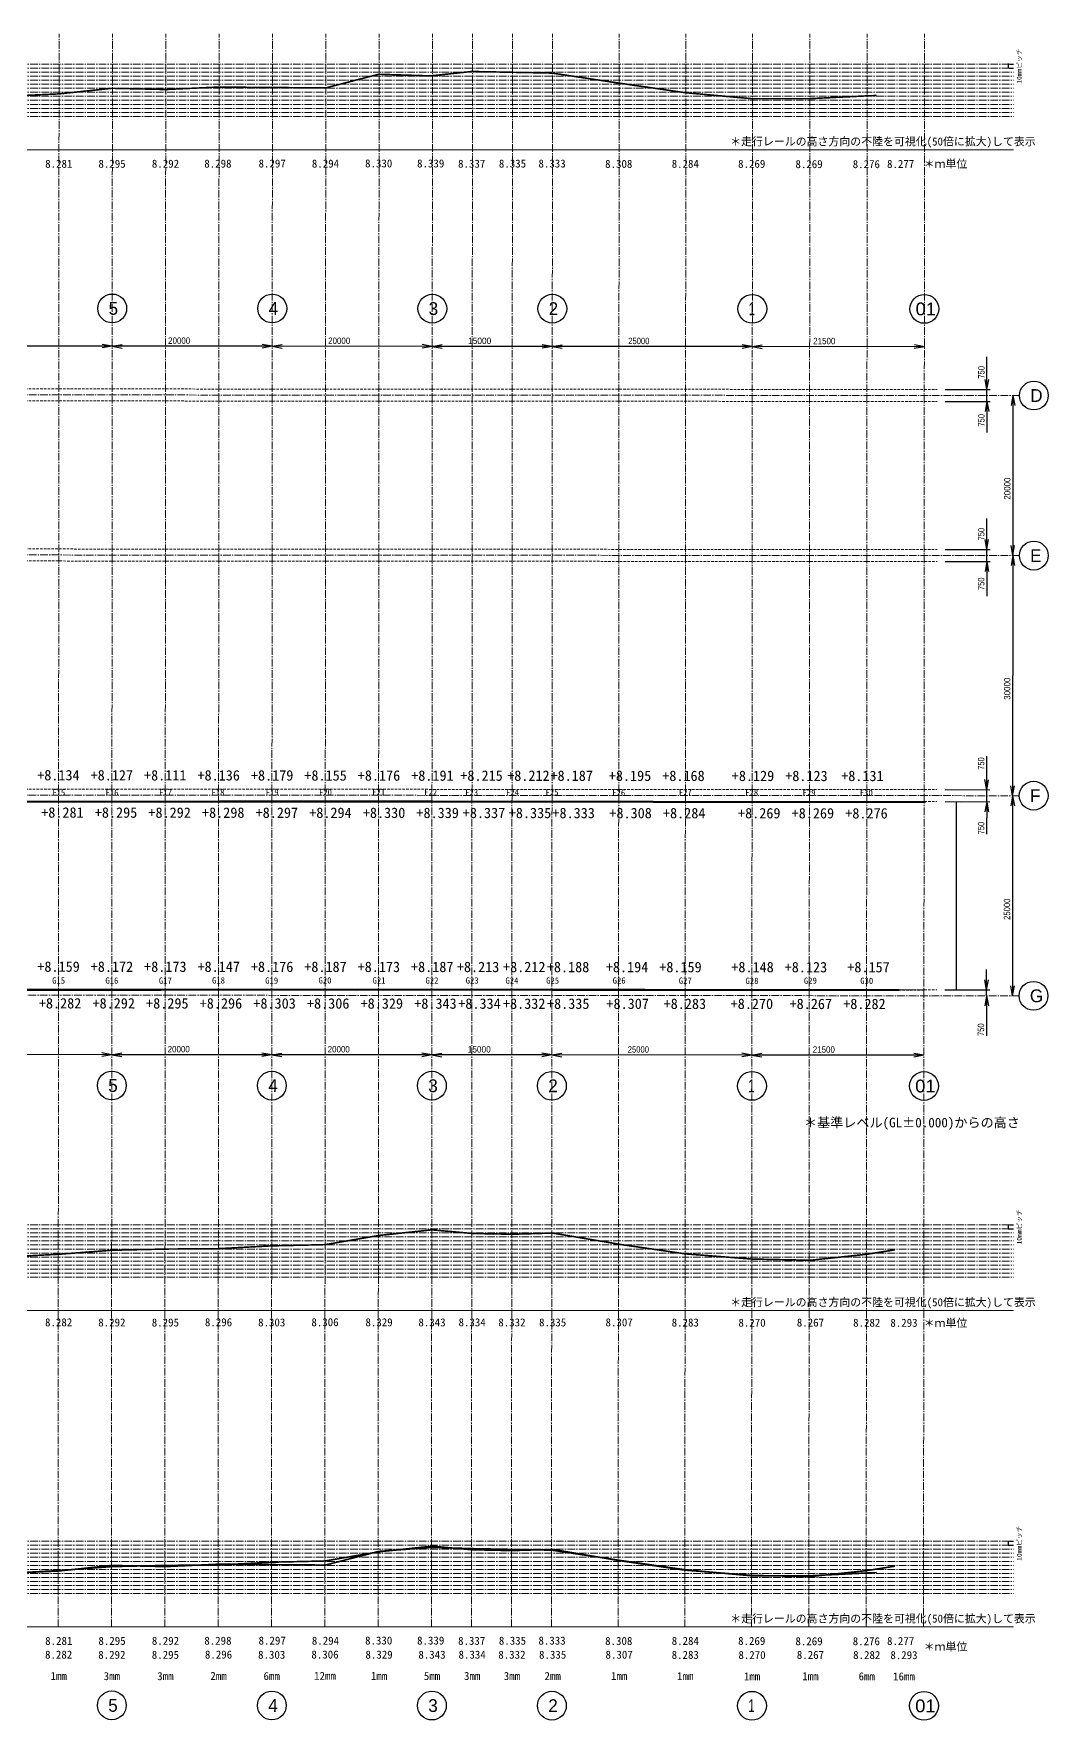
# Model space of a CAD drawing. Header units: millimetres. Extents: x -1487388 to 1863726, y -1887513 to 1367480.
# Drawn here: x 90223 to 217024, y -494173 to -283455 of the extents above; entities that cross this region are included whole.
import ezdxf
from ezdxf.enums import TextEntityAlignment as Align

# ---------------------------------------------------------------- set-up
doc = ezdxf.new("R2010")
doc.units = ezdxf.units.MM
doc.header["$LTSCALE"] = 50
doc.header["$PDMODE"] = 35
doc.header["$PDSIZE"] = -0.15
doc.linetypes.add('CENTER', pattern=[9.525, 6.35, -3.175])
doc.linetypes.add('CENTER2', pattern=[28.575, 19.05, -3.175, 3.175, -3.175])
for name, color, linetype in [('Fレール', 30, 'Continuous'), ('Gレール', 140, 'Continuous'), ('ガーダレベル', 200, 'Continuous'), ('レール芯', 2, 'CENTER'), ('作業レイヤ1', 7, 'Continuous'), ('単点', 3, 'Continuous'), ('実測_右レール', 5, 'Continuous'), ('実測_左レール', 1, 'Continuous'), ('寸法', 7, 'Continuous'), ('文字', 7, 'Continuous'), ('独立標高点', 8, 'Continuous'), ('通り芯', 7, 'Continuous')]:
    doc.layers.add(name, color=color, linetype=linetype)
doc.layers.add('一点鎖線', color=6, linetype='CENTER', lineweight=20)
doc.layers.add('注釈', color=9, linetype='Continuous', lineweight=25)
doc.styles.add('MSゴシック', font='')
doc.styles.get("Standard").update_dxf_attribs({"font": 'MS UI Gothic.ttf'})
doc.styles.add('ＭＳ ゴシック', font='')
doc.styles.get('MSゴシック').set_extended_font_data('MS Gothic')
doc.styles.get('ＭＳ ゴシック').set_extended_font_data('MS Gothic')
doc.dimstyles.new('DIM_1200_MSゴシック', dxfattribs={"dimtxt": 1200, "dimasz": 30, "dimexe": 600, "dimexo": 600, "dimgap": 480, "dimtad": 1, "dimdec": 0, "dimdsep": 46, "dimtxsty": 'MSゴシック', "dimblk": 'DOT', "dimcen": 0, "dimclrd": 256, "dimclre": 256, "dimclrt": 7, "dimaunit": 1, "dimadec": 3, "dimazin": 0, "dimtfac": 1, "dimtdec": 0, "dimtix": 1, "dimtmove": 2, "dimatfit": 3, "dimldrblk": 'ORIGIN2', "dimfxl": 1, "dimtolj": 1, "dimtzin": 0, "dimarcsym": 0})

# ---------------------------------------------------------------- blocks, each defined once
blk = doc.blocks.new('_Dot')
at = {"color": 0, "linetype": 'ByBlock', "lineweight": -2}
blk.add_line((-0.5, 0), (-1, 0), dxfattribs=at)
at = {"color": 0, "linetype": 'ByBlock', "const_width": 0.5}
blk.add_lwpolyline([(-0.25, 0, 1), (0.25, 0, 1)], format="xyb", close=True, dxfattribs=at)
blk = doc.blocks.new('*D38')
at = {"layer": 'Defpoints', "color": 0, "transparency": 16777216}
for p in [(211633, -471804), (212072, -471804), (211592, -472306)]:
    blk.add_point(p, dxfattribs=at)
at = {"layer": '文字', "lineweight": -2, "transparency": 16777216}
for p, q in [((212072, -471774), (212072, -471744)), ((212072, -472306), (212072, -471804)), ((212233, -471804), (212672, -471804)), ((212072, -472336), (212072, -472366)), ((212192, -472306), (212672, -472306))]:
    blk.add_line(p, q, dxfattribs=at)
at = {"layer": '文字', "lineweight": -2, "transparency": 16777216, "xscale": 30, "yscale": 30, "zscale": 30}
for p, rotation in [((212072, -471804), 270), ((212072, -472306), 90)]:
    blk.add_blockref('_Dot', p, dxfattribs=dict(at, rotation=rotation))
at = {"layer": '文字', "color": 7, "transparency": 16777216, "insert": (213431, -472055), "char_height": 600, "attachment_point": 5, "rotation": 90, "style": 'MSゴシック'}
blk.add_mtext('\\A1;10mmピッチ', dxfattribs=at)
blk = doc.blocks.new('_Origin2')
at = {"color": 0, "linetype": 'ByBlock', "lineweight": -2}
blk.add_line((-0.5, 0), (-1, 0), dxfattribs=at)
for radius in [0.5, 0.25]:
    blk.add_circle((0, 0), radius, dxfattribs=at)
blk = doc.blocks.new('*D155')
at = {"layer": 'Defpoints', "color": 0, "transparency": 16777216}
for p in [(211592, -432783), (211633, -432280), (212072, -432280)]:
    blk.add_point(p, dxfattribs=at)
at = {"layer": '文字', "lineweight": -2, "transparency": 16777216}
for p, q in [((212072, -432250), (212072, -432220)), ((212072, -432783), (212072, -432280)), ((212072, -432813), (212072, -432843)), ((212192, -432783), (212672, -432783)), ((212233, -432280), (212672, -432280))]:
    blk.add_line(p, q, dxfattribs=at)
at = {"layer": '文字', "lineweight": -2, "transparency": 16777216, "xscale": 30, "yscale": 30, "zscale": 30}
for p, rotation in [((212072, -432280), 270), ((212072, -432783), 90)]:
    blk.add_blockref('_Dot', p, dxfattribs=dict(at, rotation=rotation))
at = {"layer": '文字', "color": 7, "transparency": 16777216, "insert": (213431, -432531), "char_height": 600, "attachment_point": 5, "rotation": 90, "style": 'MSゴシック'}
blk.add_mtext('\\A1;10mmピッチ', dxfattribs=at)
blk = doc.blocks.new('*D156')
at = {"layer": 'Defpoints', "color": 0, "transparency": 16777216}
for p in [(211592, -287754), (211633, -287252), (212072, -287252)]:
    blk.add_point(p, dxfattribs=at)
at = {"layer": '文字', "lineweight": -2, "transparency": 16777216}
for p, q in [((212072, -287222), (212072, -287192)), ((212072, -287754), (212072, -287252)), ((212072, -287784), (212072, -287814)), ((212192, -287754), (212672, -287754)), ((212233, -287252), (212672, -287252))]:
    blk.add_line(p, q, dxfattribs=at)
at = {"layer": '文字', "lineweight": -2, "transparency": 16777216, "xscale": 30, "yscale": 30, "zscale": 30}
for p, rotation in [((212072, -287252), 270), ((212072, -287754), 90)]:
    blk.add_blockref('_Dot', p, dxfattribs=dict(at, rotation=rotation))
at = {"layer": '文字', "color": 7, "transparency": 16777216, "insert": (213431, -287503), "char_height": 600, "attachment_point": 5, "rotation": 90, "style": 'MSゴシック'}
blk.add_mtext('\\A1;10mmピッチ', dxfattribs=at)

msp = doc.modelspace()

# ---------------------------------------------------------------- hatches: boundary and pattern name
at = {"layer": 'Fレール', "transparency": 33554508}
h = msp.add_hatch(color=256, dxfattribs=at)
h.dxf.hatch_style = 1
h.paths.add_polyline_path([(-5632.6, -379295.3), (61.2, -379303.7), (20045.6, -379338.3), (35007.2, -379359.3), (47432.3, -379364.5), (59135.1, -379388.2), (66302.7, -379403.4), (76899.2, -379418.9), (84060.7, -379423.9), (92530.8, -379436.5), (99894.7, -379433.4), (105088.5, -379422.2), (113451.4, -379414.6), (121342.5, -379409), (128358.8, -379415), (140052.8, -379412.6), (146574.7, -379427.5), (151047.4, -379432.8), (157029.2, -379439.4), (167661.3, -379453), (173307.5, -379466.7), (180871.7, -379473.7), (193065.4, -379489.5), (201466.1, -379478.4), (201466.9, -379418.6), (193065.2, -379429.5), (180871.8, -379413.7), (173307.6, -379406.7), (167661.5, -379393), (157029.3, -379379.4), (151047.5, -379372.8), (146574.8, -379367.5), (140052.9, -379352.6), (128358.8, -379355), (121342.5, -379349), (113451.3, -379354.6), (105088.4, -379362.2), (99894.6, -379373.4), (92530.9, -379376.5), (84060.8, -379363.9), (76899.3, -379358.9), (66302.8, -379343.4), (59135.2, -379328.2), (47432.4, -379304.5), (35007.2, -379299.3), (20045.6, -379278.3), (61.3, -379243.7), (-5632.6, -379235.3)])
at = {"layer": 'Gレール', "transparency": 33554508}
h = msp.add_hatch(color=256, dxfattribs=at)
h.dxf.hatch_style = 1
h.paths.add_polyline_path([(-5632.6, -402810.6), (2662.9, -402824.7), (19858.3, -402848.6), (33031.4, -402871.9), (48610.8, -402884.2), (61503.3, -402911.5), (68570.5, -402923.7), (79727.8, -402922.4), (89118.5, -402939.2), (106168.6, -402943.4), (120047.4, -402932), (130544.3, -402937.9), (140032, -402931.5), (155056.4, -402945.1), (166604.8, -402947), (180048.2, -402976.9), (198385.7, -402969.7), (198385.7, -402909.7), (180048.2, -402916.9), (166604.9, -402887), (155056.4, -402885.1), (140032, -402871.5), (130544.3, -402877.9), (120047.4, -402872), (106168.6, -402883.4), (89118.5, -402879.2), (79727.8, -402862.4), (68570.6, -402863.7), (61503.4, -402851.5), (48610.9, -402824.2), (33031.5, -402811.9), (19858.4, -402788.6), (2663, -402764.7), (-5632.6, -402750.6)])

# ---------------------------------------------------------------- linework, layer by layer
at = {"layer": 'Fレール'}
msp.add_lwpolyline([(84060.7, -379423.9), (92530.8, -379436.5), (99894.7, -379433.4), (105088.5, -379422.2), (113451.4, -379414.6), (121342.5, -379409), (128358.8, -379415), (140052.8, -379412.6), (146574.7, -379427.5), (151047.4, -379432.8), (157029.2, -379439.4), (167661.3, -379453), (173307.5, -379466.7), (180871.7, -379473.7), (193065.4, -379489.5), (201466.1, -379478.4), (201466.9, -379418.6), (193065.2, -379429.5), (180871.8, -379413.7), (173307.6, -379406.7), (167661.5, -379393), (157029.3, -379379.4), (151047.5, -379372.8), (146574.8, -379367.5), (140052.9, -379352.6), (128358.8, -379355), (121342.5, -379349), (113451.3, -379354.6), (105088.4, -379362.2), (99894.6, -379373.4), (92530.9, -379376.5), (84060.8, -379363.9)], dxfattribs=at)
at = {"layer": 'Gレール'}
msp.add_lwpolyline([(89118.5, -402939.2), (106168.6, -402943.4), (120047.4, -402932), (130544.3, -402937.9), (140032, -402931.5), (155056.4, -402945.1), (166604.8, -402947), (180048.2, -402976.9), (198385.7, -402969.7), (198385.7, -402909.7), (180048.2, -402916.9), (166604.9, -402887), (155056.4, -402885.1), (140032, -402871.5), (130544.3, -402877.9), (120047.4, -402872), (106168.6, -402883.4), (89118.5, -402879.2)], dxfattribs=at)
at = {"layer": 'レール芯'}
for points in [[(201703.2, -379448.2), (193065.3, -379459.5), (180871.8, -379443.7), (173307.6, -379436.7), (167661.4, -379423), (157029.2, -379409.4), (151047.5, -379402.8), (146574.8, -379397.5), (140052.8, -379382.6), (128358.8, -379385), (121342.5, -379379), (113451.3, -379384.6), (105088.5, -379392.2), (99894.6, -379403.4), (92530.8, -379406.5), (84060.7, -379393.9), (76899.3, -379388.9), (66302.8, -379373.4), (59135.2, -379358.2), (47432.4, -379334.5), (35007.2, -379329.3), (20045.6, -379308.3), (61.3, -379273.7), (-5632.6, -379265.3)], [(201484.9, -402938.5), (180048.2, -402946.9), (166604.8, -402917), (155056.4, -402915.1), (140032, -402901.5), (130544.3, -402907.9), (120047.4, -402902), (106168.6, -402913.4), (89118.5, -402909.2), (79727.8, -402892.4), (68570.5, -402893.7), (61503.3, -402881.5), (48610.9, -402854.2), (33031.4, -402841.9), (19858.4, -402818.6), (2663, -402794.7), (-5632.6, -402780.6)]]:
    msp.add_lwpolyline(points, dxfattribs=at)
at = {"layer": '一点鎖線'}
for p, q in [((-269968.3, -327605.9), (203140, -327900.2)), ((-269969.2, -329105.9), (203139, -329400.2)), ((-270940.6, -347605.3), (203127.5, -347900.2)), ((-270877, -349105.4), (203126.6, -349400.2)), ((-270895.7, -379105.4), (203107.9, -379400.2)), ((-270894.7, -377605.4), (203108.9, -377900.2)), ((-270910.3, -402605.3), (203093.3, -402900.2))]:
    msp.add_line(p, q, dxfattribs=at)
at = {"layer": '単点', "color": 3, "linetype": 'Continuous', "lineweight": 13}
for centre in [(93357, -379389.2), (100012, -379387.2), (106692, -379380.2), (113245, -379370.2), (120027, -379357.2), (126687, -379369.2), (133338, -379345.2), (139838, -379349.2), (144962, -379382.2), (150062, -379366.2), (155007, -379358.2), (163340, -379402.2), (171660, -379390.2), (179959.7, -379423.3), (187124, -379433.2), (194283, -379432.2), (197187.2, -379436.9), (93337, -402877.2), (99990, -402894.2), (106678, -402899.2), (113319, -402867.2), (119966, -402889.2), (126627, -402863.2), (133382, -402876.2), (140000, -402884.2), (145019, -402876.2), (149991, -402886.2), (155079, -402889.2), (163391, -402882.2), (171654, -402903.2), (179997, -402925.2), (187294, -402906.2), (194336, -402924.2), (197848, -402935.2)]:
    msp.add_circle(centre, 50, dxfattribs=at)
at = {"layer": '実測_右レール', "color": 7, "lineweight": 15}
for p, q in [((-15958.9, -442994.2), (212669.4, -442994.2)), ((-15958.9, -482518), (212669.4, -482518))]:
    msp.add_line(p, q, dxfattribs=at)
at = {"layer": '実測_右レール', "lineweight": 53, "const_width": 200}
for points in [[(86704, -436299.6), (93337, -435949.6), (99990, -435449.6), (106678, -435299.6), (113319, -435249.6), (119966, -434899.6), (126627, -434749.6), (133382, -433599.6), (140000, -432899.6), (145019, -433349.6), (149991, -433449.6), (155079, -433299.6), (163391, -434699.6), (171654, -435899.6), (179997, -436549.6), (187294, -436699.6), (194336, -435949.6), (197848, -435399.6)], [(86704, -475823.4), (93337, -475473.4), (99990, -474973.4), (106678, -474823.4), (113319, -474773.4), (119966, -474423.4), (126627, -474273.4), (133382, -473123.4), (140000, -472423.4), (145019, -472873.4), (149991, -472973.4), (155079, -472823.4), (163391, -474223.4), (171654, -475423.4), (179997, -476073.4), (187294, -476223.4), (194336, -475473.4), (197848, -474923.4)]]:
    msp.add_lwpolyline(points, dxfattribs=at)
at = {"layer": '実測_左レール', "color": 7, "lineweight": 15}
msp.add_line((-15958.9, -297965.8), (212669.4, -297965.8), dxfattribs=at)
at = {"layer": '実測_左レール', "lineweight": 53, "const_width": 200}
for points in [[(86681.8, -291271.8), (93356.8, -290971.8), (100011.8, -290271.8), (106691.8, -290421.8), (113244.8, -290121.8), (120026.8, -290171.8), (126686.8, -290228.7), (133337.8, -288521.8), (139837.8, -288721.8), (144961.8, -288171.8), (150061.8, -288271.8), (155006.8, -288371.8), (163339.8, -289621.8), (171659.8, -290821.8), (179958.8, -291571.8), (187123.8, -291571.8), (194282.8, -291221.8), (195591.8, -291171.8)], [(86681.8, -475823.9), (93356.8, -475523.9), (100011.8, -474823.9), (106691.8, -474973.9), (113244.8, -474673.9), (120026.8, -474723.9), (126686.8, -474780.8), (133337.8, -473073.9), (139941.5, -472574), (144961.8, -472723.9), (150061.8, -472823.9), (155006.8, -472923.9), (163339.8, -474173.9), (171659.8, -475373.9), (179958.8, -476123.9), (187123.8, -476123.9), (194282.8, -475773.9), (195591.8, -475723.9)]]:
    msp.add_lwpolyline(points, dxfattribs=at)
at = {"layer": '寸法'}
for p, q in [((100034.9, -322495.7), (98783.8, -322270.1)), ((100034.9, -322495.7), (101286.2, -322271.7)), ((120034.9, -322508.2), (118783.8, -322282.6)), ((120034.9, -322508.2), (121286.2, -322284.1)), ((140034.9, -322520.6), (138783.8, -322295)), ((140034.9, -322520.6), (141286.2, -322296.6)), ((155034.9, -322529.9), (153783.8, -322304.3)), ((155034.9, -322529.9), (156286.2, -322305.9)), ((180034.9, -322545.5), (178783.8, -322319.9)), ((180034.9, -322545.5), (181286.2, -322321.5)), ((201534.9, -322558.9), (200283.8, -322333.3)), ((100034.9, -322495.7), (80034.9, -322483.3)), ((100034.9, -322495.7), (98783.6, -322719.7)), ((120034.9, -322508.2), (100034.9, -322495.7)), ((100034.9, -322495.7), (101286, -322721.3)), ((120034.9, -322508.2), (118783.6, -322732.2)), ((140034.9, -322520.6), (120034.9, -322508.2)), ((120034.9, -322508.2), (121286, -322733.7)), ((140034.9, -322520.6), (138783.6, -322744.6)), ((155034.9, -322529.9), (140034.9, -322520.6)), ((140034.9, -322520.6), (141286, -322746.2)), ((155034.9, -322529.9), (153783.6, -322753.9)), ((180034.9, -322545.5), (155034.9, -322529.9)), ((155034.9, -322529.9), (156286, -322755.5)), ((180034.9, -322545.5), (178783.5, -322769.5)), ((201534.9, -322558.9), (180034.9, -322545.5)), ((180034.9, -322545.5), (181285.9, -322771.1)), ((201534.9, -322558.9), (200283.5, -322782.9)), ((209358, -327904.1), (209360.5, -323815.3)), ((204156, -327900.9), (209758, -327904.3)), ((209358, -327904.1), (209134, -326652.7)), ((209357.1, -329404.1), (209357.5, -328654.1)), ((209357.5, -328654.1), (209358, -327904.1)), ((209358, -327904.1), (209583.6, -326653)), ((212604.2, -328656.1), (212378.6, -329907.2)), ((212604.2, -328656.1), (212591.8, -348656.1)), ((212604.2, -328656.1), (212828.2, -329907.4)), ((204155, -329400.9), (209757.1, -329404.3)), ((209357.1, -329404.1), (209131.5, -330655.1)), ((209357.1, -329404.1), (209354.7, -333284.7)), ((209357.1, -329404.1), (209581.1, -330655.4)), ((209345.6, -347904.1), (209348, -344036)), ((209345.6, -347904.1), (209121.5, -346652.8)), ((209345.6, -347904.1), (209571.1, -346653)), ((212591.8, -348656.1), (212367.8, -347404.8)), ((212591.8, -348656.1), (212817.4, -347405.1)), ((204142.6, -349400.9), (209744.6, -349404.4)), ((204143.5, -347900.9), (209745.6, -347904.4)), ((209344.6, -349404.1), (209119, -350655.2)), ((209344.6, -349404.1), (209341.9, -353708.6)), ((209344.6, -349404.1), (209345.1, -348654.1)), ((209344.6, -349404.1), (209568.6, -350655.4)), ((209345.1, -348654.1), (209345.6, -347904.1)), ((212591.8, -348656.1), (212366.2, -349907.2)), ((212591.8, -348656.1), (212573.1, -378656.1)), ((212591.8, -348656.1), (212815.8, -349907.5)), ((209326.9, -377904.1), (209329.5, -373706.6)), ((209326.9, -377904.1), (209102.9, -376652.8)), ((209326.9, -377904.1), (209552.5, -376653)), ((204124.9, -377900.9), (209726.9, -377904.4)), ((209326, -379404.1), (209326.4, -378654.1)), ((209326.4, -378654.1), (209326.9, -377904.1)), ((212573.1, -378656.1), (212347.5, -379907.2)), ((212573.1, -378656.1), (212349.1, -377404.8)), ((212573.1, -378656.1), (212557.6, -403656.1)), ((212573.1, -378656.1), (212798.7, -377405.1)), ((212573.1, -378656.1), (212797.1, -379907.5)), ((204123.9, -379400.9), (209726, -379404.4)), ((204723.9, -379401.2), (206120.8, -379402.1)), ((205520.8, -379431.7), (205506.2, -402871.7)), ((209326, -379404.1), (209100.4, -380655.2)), ((209326, -379404.1), (209323.4, -383480.8)), ((209326, -379404.1), (209550, -380655.4)), ((209311.3, -402904.1), (209312.9, -400364.1)), ((209311.3, -402904.1), (209087.3, -401652.7)), ((209311.3, -402904.1), (209087.3, -401652.7)), ((209311.3, -402904.1), (209536.9, -401653)), ((209311.3, -402904.1), (209536.9, -401653)), ((212557.6, -403656.1), (212333.5, -402404.8)), ((212557.6, -403656.1), (212783.1, -402405)), ((204109.3, -402900.8), (209711.3, -402904.3)), ((204709.3, -402901.2), (206106.2, -402902.1)), ((209310.9, -403654.1), (209085.3, -404905.1)), ((209310.9, -403654.1), (209307.8, -408671.1)), ((209310.9, -403654.1), (209309.3, -406194.1)), ((209310.9, -403654.1), (209311.3, -402904.1)), ((209310.9, -403654.1), (209534.9, -404905.4)), ((99979.8, -411017.1), (98728.8, -410791.5)), ((99979.8, -411017.1), (101231.2, -410793)), ((119979.8, -411029.5), (118728.8, -410803.9)), ((119979.8, -411029.5), (121231.2, -410805.5)), ((139979.8, -411041.9), (138728.8, -410816.4)), ((139979.8, -411041.9), (141231.2, -410817.9)), ((154979.8, -411051.3), (153728.8, -410825.7)), ((154979.8, -411051.3), (156231.2, -410827.3)), ((179979.8, -411066.8), (178728.8, -410841.2)), ((179979.8, -411066.8), (181231.2, -410842.8)), ((201479.8, -411080.2), (200228.7, -410854.6)), ((99979.8, -411017.1), (79979.8, -411004.6)), ((99979.8, -411017.1), (98728.5, -411241.1)), ((119979.8, -411029.5), (99979.8, -411017.1)), ((99979.8, -411017.1), (101230.9, -411242.6)), ((119979.8, -411029.5), (118728.5, -411253.5)), ((139979.8, -411041.9), (119979.8, -411029.5)), ((119979.8, -411029.5), (121230.9, -411255.1)), ((139979.8, -411041.9), (138728.5, -411266)), ((154979.8, -411051.3), (139979.8, -411041.9)), ((139979.8, -411041.9), (141230.9, -411267.5)), ((154979.8, -411051.3), (153728.5, -411275.3)), ((179979.8, -411066.8), (154979.8, -411051.3)), ((154979.8, -411051.3), (156230.9, -411276.9)), ((179979.8, -411066.8), (178728.5, -411290.8)), ((201479.8, -411080.2), (179979.8, -411066.8)), ((179979.8, -411066.8), (181230.9, -411292.4)), ((201479.8, -411080.2), (200228.5, -411304.2))]:
    msp.add_line(p, q, dxfattribs=at)
at = {"layer": '注釈', "color": 7}
for centre in [(100037.9, -317773.9), (120037.8, -317786.3), (140037.8, -317798.8), (155037.8, -317808.1), (180037.8, -317823.7), (201537.8, -317837.1), (215224.5, -328657.7), (215212, -348657.8), (215193.3, -378657.8), (215177.8, -403657.7), (99989.6, -414865.5), (119989.6, -414878), (139989.6, -414890.4), (154989.6, -414899.7), (179989.6, -414915.3), (201489.6, -414928.7), (99989.6, -492310.2), (119989.6, -492322.6), (139989.6, -492335.1), (154989.6, -492344.4), (179989.6, -492359.9), (201489.6, -492373.3)]:
    msp.add_circle(centre, 1800, dxfattribs=at)
at = {"layer": '通り芯', "color": 4, "linetype": 'CENTER2', "lineweight": 13}
for p, q in [((93267.4, -482518), (93391.2, -283454.5)), ((106601.4, -482518), (106725.2, -283454.5)), ((113267.4, -482518), (113391.2, -283454.5)), ((126601.4, -482518), (126725.2, -283454.5)), ((133267.4, -482518), (133391.2, -283454.5)), ((144935.4, -482518), (145059.2, -283454.5)), ((149935.4, -482518), (150059.2, -283454.5)), ((163268.4, -482518), (163392.2, -283454.5)), ((171601.4, -482518), (171725.2, -283454.5)), ((187102.4, -482518), (187226.2, -283454.5)), ((194269.4, -482518), (194393.2, -283454.5))]:
    msp.add_line(p, q, dxfattribs=at)
at = {"layer": '通り芯', "color": 8, "linetype": 'CENTER2', "lineweight": 13}
for p, q in [((99935.4, -482518), (100059.2, -283454.5)), ((119935.4, -482518), (120059.2, -283454.5)), ((139935.4, -482518), (140059.2, -283454.5)), ((154935.4, -482518), (155059.2, -283454.5)), ((179935.4, -482518), (180059.2, -283454.5)), ((201435.4, -482518), (201559.2, -283454.5)), ((-276139.7, -328352.1), (213424.5, -328656.6)), ((-276152.1, -348352.1), (213412, -348656.6)), ((-276170.8, -378352.1), (213393.3, -378656.6)), ((-276186.3, -403352), (213377.8, -403656.6))]:
    msp.add_line(p, q, dxfattribs=at)
at = {"layer": '通り芯', "color": 9, "linetype": 'CENTER2', "lineweight": 13}
for p, q in [((-15956.6, -287251.9), (212671.7, -287251.9)), ((-15956.6, -287754.3), (212671.7, -287754.3)), ((-15956.6, -288256.7), (212671.7, -288256.7)), ((-15956.6, -288759.1), (212671.7, -288759.1)), ((-15956.6, -289261.5), (212671.7, -289261.5)), ((-15956.6, -289764), (212671.7, -289764)), ((-15956.6, -290266.4), (212671.7, -290266.4)), ((-15956.6, -290768.8), (212671.7, -290768.8)), ((-15956.6, -291271.2), (212671.7, -291271.2)), ((-15956.6, -291773.6), (212671.7, -291773.6)), ((-15956.6, -292276), (212671.7, -292276)), ((-15956.6, -292778.4), (212671.7, -292778.4)), ((-15956.6, -293280.9), (212671.7, -293280.9)), ((-15956.6, -293783.3), (212671.7, -293783.3)), ((-15956.6, -432280.3), (212671.7, -432280.3)), ((-15956.6, -432782.7), (212671.7, -432782.7)), ((-15956.6, -433285.1), (212671.7, -433285.1)), ((-15956.6, -433787.5), (212671.7, -433787.5)), ((-15956.6, -434289.9), (212671.7, -434289.9)), ((-15956.6, -434792.4), (212671.7, -434792.4)), ((-15956.6, -435294.8), (212671.7, -435294.8)), ((-15956.6, -435797.2), (212671.7, -435797.2)), ((-15956.6, -436299.6), (212671.7, -436299.6)), ((-15956.6, -436802), (212671.7, -436802)), ((-15956.6, -437304.4), (212671.7, -437304.4)), ((-15956.6, -437806.8), (212671.7, -437806.8)), ((-15956.6, -438309.3), (212671.7, -438309.3)), ((-15956.6, -438811.7), (212671.7, -438811.7)), ((-15956.6, -471804), (212671.7, -471804)), ((-15956.6, -472306.5), (212671.7, -472306.5)), ((-15956.6, -472808.9), (212671.7, -472808.9)), ((-15956.6, -473311.3), (212671.7, -473311.3)), ((-15956.6, -473813.7), (212671.7, -473813.7)), ((-15956.6, -474316.1), (212671.7, -474316.1)), ((-15956.6, -474818.5), (212671.7, -474818.5)), ((-15956.6, -475320.9), (212671.7, -475320.9)), ((-15956.6, -475823.4), (212671.7, -475823.4)), ((-15956.6, -476325.8), (212671.7, -476325.8)), ((-15956.6, -476828.2), (212671.7, -476828.2)), ((-15956.6, -477330.6), (212671.7, -477330.6)), ((-15956.6, -477833), (212671.7, -477833)), ((-15956.6, -478335.4), (212671.7, -478335.4))]:
    msp.add_line(p, q, dxfattribs=at)

# ---------------------------------------------------------------- texts
at = {"layer": 'ガーダレベル', "style": 'MSゴシック'}
for s, rotation, p in [('+8.134', 359.944276, (93308.2, -376091.5)), ('+8.127', 359.944276, (99986.2, -376098)), ('+8.111', 359.944276, (106664.1, -376104.5)), ('+8.136', 359.944276, (113342, -376111)), ('+8.179', 359.944276, (120019.9, -376117.4)), ('+8.155', 359.944276, (126697.8, -376123.9)), ('+8.176', 359.944276, (133375.8, -376130.4)), ('+8.191', 359.944276, (140053.7, -376136.9)), ('+8.215', 359.944276, (146190.6, -376143.4)), ('+8.212', 359.944276, (152048.5, -376149.9)), ('+8.187', 359.944276, (157461.1, -376156.4)), ('+8.195', 359.944276, (164751, -376162.9)), ('+8.168', 359.944276, (171428.9, -376169.4)), ('+8.129', 359.944276, (180121.2, -376175.9)), ('+8.123', 359.944276, (186799.1, -376182.4)), ('+8.131', 359.944276, (193792.7, -376182.4)), ('+8.159', 359.958994, (93329.2, -400008.5, 8154)), ('+8.172', 359.958994, (100001, -400013.2, 8154)), ('+8.173', 359.958994, (106672.7, -400018, 8154)), ('+8.147', 359.958994, (113344.5, -400022.8, 8154)), ('+8.176', 359.958994, (120016.2, -400027.6, 8154)), ('+8.187', 359.958994, (126688, -400032.3, 8154)), ('+8.173', 359.958994, (133359.8, -400037.1, 8154)), ('+8.187', 359.958994, (140031.5, -400041.9, 8154)), ('+8.213', 359.958994, (145764.9, -400046.6, 8154)), ('+8.212', 359.958994, (151532.6, -400051.4, 8154)), ('+8.188', 359.958994, (157005.4, -400056.2, 8154)), ('+8.194', 359.958994, (164381.2, -400061, 8154)), ('+8.159', 359.958994, (171053, -400065.7, 8154)), ('+8.148', 359.958994, (180062.1, -400070.5, 8154)), ('+8.123', 359.958994, (186733.9, -400075.3, 8154)), ('+8.157', 359.958994, (194558.7, -400075.3, 8154))]:
    msp.add_text(s, height=1300, rotation=rotation, dxfattribs=at).set_placement(p, align=Align.MIDDLE_CENTER)
at = {"layer": '作業レイヤ1', "color": 7, "linetype": 'Continuous', "lineweight": 13, "style": 'ＭＳ ゴシック'}
for s, p in [('F15', (93357, -378886.1)), ('F16', (100012, -378884.1)), ('F17', (106692, -378877.1)), ('F18', (113245, -378867.1)), ('F19', (120027, -378854.1)), ('F20', (126687, -378866.1)), ('F21', (133338, -378842.1)), ('F22', (139838, -378846.1)), ('F23', (144962, -378879.1)), ('F24', (150062, -378863.1)), ('F25', (155007, -378855.1)), ('F26', (163340, -378899.1)), ('F27', (171660, -378887.1)), ('F28', (179959, -378893.1)), ('F29', (187124, -378930.1)), ('F30', (194283, -378929.1)), ('G15', (93337, -402374.1)), ('G16', (99990, -402391.1)), ('G17', (106678, -402396.1)), ('G18', (113319, -402364.1)), ('G19', (119966, -402386.1)), ('G20', (126627, -402360.1)), ('G21', (133382, -402373.1)), ('G22', (140000, -402381.1)), ('G23', (145019, -402373.1)), ('G24', (149991, -402383.1)), ('G25', (155079, -402386.1)), ('G26', (163391, -402379.1)), ('G27', (171654, -402400.1)), ('G28', (179997, -402422.1)), ('G29', (187294, -402403.1)), ('G30', (194336, -402421.1))]:
    msp.add_text(s, height=793.65, dxfattribs=at).set_placement(p, align=Align.BOTTOM_CENTER)
at = {"layer": '実測_右レール', "style": 'ＭＳ ゴシック'}
for s, p in [('8.282', (93337, -443951.8)), ('8.292', (99990, -443968.8)), ('8.295', (106678, -443973.8)), ('8.296', (113319, -443941.8)), ('8.303', (119966, -443963.8)), ('8.306', (126627, -443937.8)), ('8.329', (133382, -443950.8)), ('8.343', (140000, -443958.8)), ('8.334', (145019, -443950.8)), ('8.332', (149991, -443960.8)), ('8.335', (155079, -443963.8)), ('8.307', (163391, -443956.8)), ('8.283', (171654, -443977.8)), ('8.270', (179997, -443999.8)), ('8.267', (187294, -443980.8)), ('8.282', (194336, -443998.8)), ('8.293', (198989.6, -444009.8)), ('8.282', (93337, -485472.4)), ('8.292', (99990, -485489.4)), ('8.295', (106678, -485494.4)), ('8.296', (113319, -485462.4)), ('8.303', (119966, -485484.4)), ('8.306', (126627, -485458.4)), ('8.329', (133382, -485471.4)), ('8.343', (140000, -485479.4)), ('8.334', (145019, -485471.4)), ('8.332', (149991, -485481.4)), ('8.335', (155079, -485484.4)), ('8.307', (163391, -485477.4)), ('8.283', (171654, -485498.4)), ('8.270', (179997, -485520.4)), ('8.267', (187294, -485501.4)), ('8.282', (194336, -485519.4)), ('8.293', (198989.6, -485530.4))]:
    msp.add_text(s, height=1000, dxfattribs=at).set_placement(p, align=Align.TOP_CENTER)
at = {"layer": '実測_左レール', "style": 'ＭＳ ゴシック'}
for s, p in [('8.281', (93357, -299199.7)), ('8.295', (100012, -299197.7)), ('8.292', (106692, -299190.7)), ('8.298', (113245, -299180.7)), ('8.297', (120027, -299167.7)), ('8.294', (126687, -299179.7)), ('8.330', (133338, -299155.7)), ('8.339', (139838, -299159.7)), ('8.337', (144962, -299192.7)), ('8.335', (150062, -299176.7)), ('8.333', (155007, -299168.7)), ('8.284', (171660, -299200.7)), ('8.269', (179959, -299206.7)), ('8.308', (163340, -299212.7)), ('8.269', (187124, -299243.7)), ('8.276', (194283, -299242.7)), ('8.277', (198572.4, -299217.7)), ('8.281', (93357, -483751.8)), ('8.295', (100012, -483749.8)), ('8.292', (106692, -483742.8)), ('8.298', (113245, -483732.8)), ('8.297', (120027, -483719.8)), ('8.294', (126687, -483731.8)), ('8.330', (133338, -483707.8)), ('8.339', (139838, -483711.8)), ('8.337', (144962, -483744.8)), ('8.335', (150062, -483728.8)), ('8.333', (155007, -483720.8)), ('8.308', (163340, -483764.8)), ('8.284', (171660, -483752.8)), ('8.269', (179959, -483758.8)), ('8.269', (187124, -483795.8)), ('8.276', (194283, -483794.8)), ('8.277', (198572.4, -483769.8))]:
    msp.add_text(s, height=1000, dxfattribs=at).set_placement(p, align=Align.TOP_CENTER)
at = {"layer": '寸法'}
for s, rotation, width, p in [('20000', 359.964356, 0.929941, (107017.9, -322200.1)), ('20000', 359.964356, 0.929941, (127017.9, -322212.5)), ('15000', 359.964356, 0.969796, (144517.9, -322223.4)), ('25000', 359.964356, 0.893233, (164517.9, -322235.8)), ('21500', 359.964356, 0.929941, (187643.7, -322250.2)), ('750', 89.964359, 0.84969, (209058.4, -326540.2)), ('750', 89.964359, 0.84969, (209054.7, -332535.3)), ('20000', 89.964359, 0.929941, (212296.1, -341673.1)), ('750', 89.964359, 0.84969, (209045.8, -346760.9)), ('750', 89.964359, 0.84969, (209041.9, -352959.2)), ('30000', 89.964359, 0.929941, (212280.6, -366673.1)), ('750', 89.964359, 0.84969, (209027.3, -375423.7)), ('750', 89.964359, 0.84969, (209023.4, -383480.6)), ('25000', 89.964359, 0.893233, (212263.5, -394173.1)), ('750', 89.964359, 0.84969, (209007.8, -408670.9)), ('20000', 359.964356, 0.929941, (106962.9, -410721.4)), ('20000', 359.964356, 0.929941, (126962.9, -410733.8)), ('15000', 359.964356, 0.969796, (144462.9, -410744.7)), ('25000', 359.964356, 0.893233, (164462.9, -410757.2)), ('21500', 359.964356, 0.929941, (187588.6, -410771.6))]:
    msp.add_text(s, height=800, rotation=rotation, dxfattribs=dict(at, width=width)).set_placement(p)
at = {"layer": '文字', "style": 'ＭＳ ゴシック'}
for s, height, p in [('＊走行レールの高さ方向の不陸を可視化(50倍に拡大)して表示', 1000, (196363.8, -296418.7)), ('＊ｍ単位', 1000, (204183.8, -299212.9)), ('＊基準レベル(GL±0.000)からの高さ', 1200, (199983.3, -418895.9)), ('＊走行レールの高さ方向の不陸を可視化(50倍に拡大)して表示', 1000, (196363.8, -441447.1)), ('＊ｍ単位', 1000, (204183.8, -444041.9)), ('＊走行レールの高さ方向の不陸を可視化(50倍に拡大)して表示', 1000, (196363.8, -480970.8)), ('＊ｍ単位', 1000, (204183.8, -484475.2))]:
    msp.add_text(s, height=height, dxfattribs=at).set_placement(p, align=Align.TOP_CENTER)
at = {"layer": '注釈', "color": 7}
for s, p in [('5', (99580.2, -318573.6)), ('4', (119580.2, -318586.1)), ('3', (139580.2, -318598.5)), ('2', (154580.2, -318607.8)), ('D', (214766.8, -329457.5)), ('E', (214754.4, -349457.5)), ('F', (214735.7, -379457.5)), ('G', (214720.2, -404457.4)), ('5', (99532, -415665.2)), ('4', (119531.9, -415677.7)), ('3', (139531.9, -415690.1)), ('2', (154531.9, -415699.5)), ('5', (99532, -493109.9)), ('4', (119531.9, -493122.3)), ('3', (139531.9, -493134.8)), ('2', (154531.9, -493144.1))]:
    msp.add_text(s, height=1600, rotation=359.964356, dxfattribs=at).set_placement(p)
for s, width, p in [('1', 0.666667, (179580.2, -318623.4)), ('01', 1.073292, (200440.2, -318636.4)), ('1', 0.666667, (179531.9, -415715)), ('01', 1.073292, (200391.9, -415728)), ('1', 0.666667, (179531.9, -493159.7)), ('01', 1.073292, (200391.9, -493172.6))]:
    msp.add_text(s, height=1600, rotation=359.964356, dxfattribs=dict(at, width=width)).set_placement(p)
at = {"layer": '独立標高点', "color": 1, "linetype": 'Continuous', "lineweight": 13, "style": 'ＭＳ ゴシック'}
for s, p in [('+8.281', (93812.2, -380102.3)), ('+8.295', (100511.7, -380108.8)), ('+8.292', (107211.2, -380115.4)), ('+8.298', (113910.6, -380122)), ('+8.297', (120610.1, -380128.6)), ('+8.294', (127309.6, -380135.2)), ('+8.330', (134009.1, -380141.8)), ('+8.339', (140708.6, -380148.4)), ('+8.337', (146501.8, -380154.9)), ('+8.335', (152252.6, -380161.5)), ('+8.333', (157705.5, -380168.1)), ('+8.308', (164820.9, -380174.7)), ('+8.284', (171520.4, -380181.3)), ('+8.269', (180905.5, -380187.9)), ('+8.269', (187605, -380194.5)), ('+8.276', (194304.4, -380201))]:
    msp.add_text(s, height=1300, rotation=359.943673, dxfattribs=at).set_placement(p, align=Align.TOP_CENTER)
at = {"layer": '独立標高点', "color": 5, "linetype": 'Continuous', "lineweight": 13, "style": 'ＭＳ ゴシック'}
for s, p in [('+8.282', (93520.1, -403936.4)), ('+8.292', (100221.8, -403941.8)), ('+8.295', (106923.5, -403947.3)), ('+8.296', (113625.3, -403952.7)), ('+8.303', (120327, -403958.2)), ('+8.306', (127028.7, -403963.6)), ('+8.329', (133730.4, -403969.1)), ('+8.343', (140432.2, -403974.5)), ('+8.334', (145934.7, -403980)), ('+8.332', (151524.1, -403985.4)), ('+8.335', (157026.9, -403990.9)), ('+8.307', (164456.6, -403996.3)), ('+8.283', (171603.4, -404001.8)), ('+8.270', (179981.3, -404007.2)), ('+8.267', (187344.2, -404012.7)), ('+8.282', (194046, -404018.1))]:
    msp.add_text(s, height=1300, rotation=359.95342, dxfattribs=at).set_placement(p, align=Align.TOP_CENTER)
at = {"layer": '独立標高点', "color": 7, "style": 'ＭＳ ゴシック'}
for s, p in [('1mm', (93337, -488135.1)), ('3mm', (99990, -488152.1)), ('3mm', (106678, -488157.1)), ('2mm', (113319, -488125.1)), ('6mm', (119966, -488147.1)), ('12mm', (126627, -488121.1)), ('1mm', (133382, -488134.1)), ('5mm', (140000, -488142.1)), ('3mm', (145019, -488134.1)), ('3mm', (149991, -488144.1)), ('2mm', (155079, -488147.1)), ('1mm', (163391, -488140.1)), ('1mm', (171654, -488161.1)), ('1mm', (179997, -488183.1)), ('1mm', (187294, -488164.1)), ('6mm', (194336, -488182.1)), ('16mm', (198989.6, -488193.1))]:
    msp.add_text(s, height=1000, dxfattribs=at).set_placement(p, align=Align.TOP_CENTER)

# ---------------------------------------------------------------- dimensions: what is measured, and where the dimension line sits
at = {"layer": '文字'}
for base, p1, p2, picture, middle in [((212071.7, -287251.9), (211591.7, -287754.3), (211632.9, -287251.9), '*D156', (213431.3, -287503.1)), ((212071.7, -432280.3), (211591.7, -432782.7), (211632.9, -432280.3), '*D155', (213431.3, -432531.5)), ((212071.7, -471804), (211591.7, -472306.5), (211632.9, -471804), '*D38', (213431.3, -472055.2))]:
    dim = msp.add_linear_dim(base=base, p1=p1, p2=p2, angle=90, text='10mmピッチ', dimstyle='DIM_1200_MSゴシック', override={"dimtxt": 600}, dxfattribs=at)
    dim.commit()
    dim.dimension.update_dxf_attribs({"geometry": picture, "text_midpoint": middle, "dimtype": 160})

doc.saveas('drawing.dxf')
